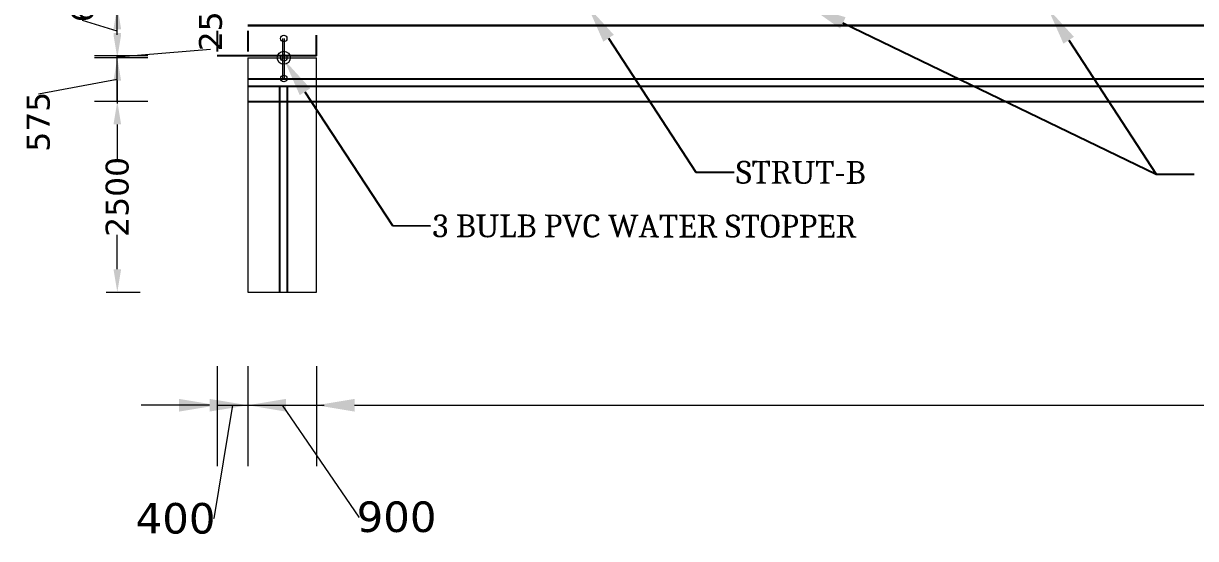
# Model space of a CAD drawing. Header units: millimetres. Extents: x 1475046 to 1606987, y -2702623 to -2509203.
# Drawn here: x 1494881 to 1510251, y -2701766 to -2695009 of the extents above; entities that cross this region are included whole.
import ezdxf
from ezdxf import colors
from ezdxf.entities.mleader import LeaderData, LeaderLine
from ezdxf.math import Vec2, Vec3

# ---------------------------------------------------------------- set-up
doc = ezdxf.new("R2010")
doc.units = ezdxf.units.MM
doc.header["$LTSCALE"] = 25
doc.header["$MEASUREMENT"] = 0
doc.header["$PDMODE"] = 3
doc.linetypes.add('ACAD_ISO03W100', pattern=[30, 12, -18])
doc.linetypes.add('CENTER2', pattern=[1.125, 0.75, -0.125, 0.125, -0.125])
doc.layers.get('0').update_dxf_attribs({"lineweight": 13})
doc.layers.get('Defpoints').update_dxf_attribs({"color": 230, "lineweight": 9})
for name, color, linetype, lineweight in [('COLUMN', 1, 'Continuous', 25), ('DIMEN', 8, 'Continuous', 9), ('grid', 114, 'CENTER2', 20), ('HAJ', 191, 'Continuous', 15), ('Line-1', 7, 'Continuous', 13)]:
    doc.layers.add(name, color=color, linetype=linetype, lineweight=lineweight)
doc.layers.add('SLOPEEARTH', color=3, linetype='Continuous')
doc.styles.get("Standard").update_dxf_attribs({"font": 'swissl.ttf'})
doc.styles.add('swis lt cn bt', font='verdana.ttf')
doc.dimstyles.new('meter', dxfattribs={"dimtxt": 150, "dimasz": 5, "dimexe": 3, "dimexo": 4, "dimgap": 1, "dimtad": 1, "dimdec": 0, "dimzin": 0, "dimdsep": 46, "dimtxsty": 'swis lt cn bt', "dimblk": 'OBLIQUE', "dimcen": 3, "dimdle": 3, "dimclrd": 8, "dimclre": 8, "dimclrt": 7, "dimadec": 0, "dimazin": 0, "dimtfac": 1, "dimtdec": 0, "dimtofl": 0, "dimtmove": 1, "dimatfit": 2, "dimldrblk": 'OBLIQUE', "dimfxl": 1, "dimtolj": 1, "dimtzin": 0, "dimlwd": 9, "dimlwe": 9, "dimarcsym": 0})

# ---------------------------------------------------------------- blocks, each defined once
blk = doc.blocks.new('*D271')
at = {"layer": 'Defpoints', "color": 0, "ltscale": 100, "transparency": 16777216}
for p in [(1496112, -2696034), (1496947, -2696034), (1495962, -2698534)]:
    blk.add_point(p, dxfattribs=at)
at = {"layer": 'DIMEN', "color": 5, "lineweight": 9, "ltscale": 100, "transparency": 16777216}
for p, q in [((1496512, -2696034), (1495812, -2696034)), ((1495966, -2698534), (1496412, -2698534))]:
    blk.add_line(p, q, dxfattribs=at)
at = {"layer": 'DIMEN', "color": 8, "lineweight": 9, "ltscale": 100, "transparency": 16777216}
for p, q in [((1496112, -2696334), (1496112, -2696788)), ((1496112, -2698234), (1496112, -2697780))]:
    blk.add_line(p, q, dxfattribs=at)
at = {"layer": 'DIMEN', "color": 8, "ltscale": 100, "transparency": 16777216}
for points in [[(1496062, -2696334), (1496162, -2696334), (1496112, -2696034)], [(1496062, -2698234), (1496162, -2698234), (1496112, -2698534)]]:
    blk.add_solid(points, dxfattribs=at)
at = {"layer": 'DIMEN', "color": 7, "ltscale": 100, "transparency": 16777216, "insert": (1496112, -2697284), "char_height": 300, "attachment_point": 5, "rotation": 90, "style": 'swis lt cn bt'}
blk.add_mtext('\\A1;2500', dxfattribs=at)
blk = doc.blocks.new('_Oblique')
at = {"color": 0, "linetype": 'ByBlock', "lineweight": -2}
blk.add_line((-0.5, -0.5), (0.5, 0.5), dxfattribs=at)
blk = doc.blocks.new('*D272')
at = {"layer": 'Defpoints', "color": 0, "ltscale": 100, "transparency": 16777216}
for p in [(1496112, -2695459), (1496947, -2695459), (1496947, -2696034)]:
    blk.add_point(p, dxfattribs=at)
at = {"layer": 'DIMEN', "color": 8, "lineweight": 9, "ltscale": 100, "transparency": 16777216}
for p, q in [((1496112, -2695159), (1496112, -2694859)), ((1496112, -2696034), (1496112, -2695459)), ((1496112, -2695746), (1495078, -2695935)), ((1495078, -2695935), (1495078, -2695937)), ((1496112, -2696334), (1496112, -2696634))]:
    blk.add_line(p, q, dxfattribs=at)
at = {"layer": 'DIMEN', "color": 5, "lineweight": 9, "ltscale": 100, "transparency": 16777216}
for p, q in [((1496512, -2695459), (1495812, -2695459)), ((1496512, -2696034), (1495812, -2696034))]:
    blk.add_line(p, q, dxfattribs=at)
at = {"layer": 'DIMEN', "color": 8, "ltscale": 100, "transparency": 16777216}
for points in [[(1496062, -2695159), (1496162, -2695159), (1496112, -2695459)], [(1496062, -2696334), (1496162, -2696334), (1496112, -2696034)]]:
    blk.add_solid(points, dxfattribs=at)
at = {"layer": 'DIMEN', "color": 7, "ltscale": 100, "transparency": 16777216, "insert": (1495078, -2696298), "char_height": 300, "attachment_point": 5, "rotation": 90, "style": 'swis lt cn bt'}
blk.add_mtext('\\A1;575', dxfattribs=at)
blk = doc.blocks.new('*D273')
at = {"layer": 'Defpoints', "color": 0, "ltscale": 100, "transparency": 16777216}
for p in [(1496112, -2695434), (1496947, -2695434), (1496947, -2695459)]:
    blk.add_point(p, dxfattribs=at)
at = {"layer": 'DIMEN', "color": 8, "lineweight": 9, "ltscale": 100, "transparency": 16777216}
for p, q in [((1496112, -2695134), (1496112, -2694834)), ((1496112, -2695446), (1497336, -2695347)), ((1496112, -2695459), (1496112, -2695434)), ((1497336, -2695347), (1497336, -2695345)), ((1496112, -2695759), (1496112, -2696059))]:
    blk.add_line(p, q, dxfattribs=at)
at = {"layer": 'DIMEN', "color": 5, "lineweight": 9, "ltscale": 100, "transparency": 16777216}
for p, q in [((1496512, -2695434), (1495812, -2695434)), ((1496512, -2695459), (1495812, -2695459))]:
    blk.add_line(p, q, dxfattribs=at)
at = {"layer": 'DIMEN', "color": 8, "ltscale": 100, "transparency": 16777216}
for points in [[(1496062, -2695134), (1496162, -2695134), (1496112, -2695434)], [(1496062, -2695759), (1496162, -2695759), (1496112, -2695459)]]:
    blk.add_solid(points, dxfattribs=at)
at = {"layer": 'DIMEN', "color": 7, "ltscale": 100, "transparency": 16777216, "insert": (1497336, -2695112), "char_height": 300, "attachment_point": 5, "rotation": 90, "style": 'swis lt cn bt'}
blk.add_mtext('\\A1;25', dxfattribs=at)
blk = doc.blocks.new('*D274')
at = {"layer": 'Defpoints', "color": 0, "ltscale": 100, "transparency": 16777216}
for p in [(1496112, -2694784), (1496947, -2694784), (1496947, -2695434)]:
    blk.add_point(p, dxfattribs=at)
at = {"layer": 'DIMEN', "color": 5, "lineweight": 9, "ltscale": 100, "transparency": 16777216}
for p, q in [((1496512, -2694784), (1495812, -2694784)), ((1496512, -2695434), (1495812, -2695434))]:
    blk.add_line(p, q, dxfattribs=at)
at = {"layer": 'DIMEN', "color": 8, "lineweight": 9, "ltscale": 100, "transparency": 16777216}
for p, q in [((1495654, -2694971), (1495654, -2694969)), ((1496112, -2695109), (1495654, -2694971)), ((1496112, -2695134), (1496112, -2695084))]:
    blk.add_line(p, q, dxfattribs=at)
at = {"layer": 'DIMEN', "color": 8, "ltscale": 100, "transparency": 16777216}
for points in [[(1496062, -2695084), (1496162, -2695084), (1496112, -2694784)], [(1496062, -2695134), (1496162, -2695134), (1496112, -2695434)]]:
    blk.add_solid(points, dxfattribs=at)
at = {"layer": 'DIMEN', "color": 7, "ltscale": 100, "transparency": 16777216, "insert": (1495654, -2694602), "char_height": 300, "attachment_point": 5, "rotation": 90, "style": 'swis lt cn bt'}
blk.add_mtext('\\A1;650', dxfattribs=at)
blk = doc.blocks.new('*D314')
at = {"layer": 'Defpoints', "color": 0, "ltscale": 100, "transparency": 16777216}
for p in [(1497423, -2699501), (1497823, -2699501), (1497823, -2700017)]:
    blk.add_point(p, dxfattribs=at)
at = {"layer": 'DIMEN', "color": 5, "lineweight": 9, "ltscale": 100, "transparency": 16777216}
for p, q in [((1497423, -2699505), (1497423, -2700817)), ((1497823, -2699505), (1497823, -2700817))]:
    blk.add_line(p, q, dxfattribs=at)
at = {"layer": 'DIMEN', "color": 8, "lineweight": 9, "ltscale": 100, "transparency": 16777216}
for p, q in [((1496923, -2700017), (1496423, -2700017)), ((1497623, -2700017), (1497376, -2701503)), ((1497423, -2700017), (1497823, -2700017)), ((1498323, -2700017), (1498823, -2700017)), ((1497376, -2701503), (1497374, -2701503))]:
    blk.add_line(p, q, dxfattribs=at)
at = {"layer": 'DIMEN', "color": 8, "ltscale": 100, "transparency": 16777216}
for points in [[(1496923, -2699934), (1496923, -2700100), (1497423, -2700017)], [(1498323, -2699934), (1498323, -2700100), (1497823, -2700017)]]:
    blk.add_solid(points, dxfattribs=at)
at = {"layer": 'DIMEN', "color": 7, "ltscale": 100, "transparency": 16777216, "insert": (1496876, -2701503), "char_height": 400, "attachment_point": 5, "style": 'swis lt cn bt'}
blk.add_mtext('\\A1;400', dxfattribs=at)
blk = doc.blocks.new('*D315')
at = {"layer": 'Defpoints', "color": 0, "ltscale": 100, "transparency": 16777216}
for p in [(1497823, -2699501), (1498723, -2699501), (1498723, -2700017)]:
    blk.add_point(p, dxfattribs=at)
at = {"layer": 'DIMEN', "color": 5, "lineweight": 9, "ltscale": 100, "transparency": 16777216}
for p, q in [((1497823, -2699505), (1497823, -2700817)), ((1498723, -2699505), (1498723, -2700817))]:
    blk.add_line(p, q, dxfattribs=at)
at = {"layer": 'DIMEN', "color": 8, "lineweight": 9, "ltscale": 100, "transparency": 16777216}
for p, q in [((1497323, -2700017), (1496823, -2700017)), ((1497823, -2700017), (1498723, -2700017)), ((1498273, -2700017), (1499280, -2701483)), ((1499223, -2700017), (1499723, -2700017)), ((1499280, -2701483), (1499282, -2701483))]:
    blk.add_line(p, q, dxfattribs=at)
at = {"layer": 'DIMEN', "color": 8, "ltscale": 100, "transparency": 16777216}
for points in [[(1497323, -2699934), (1497323, -2700100), (1497823, -2700017)], [(1499223, -2699934), (1499223, -2700100), (1498723, -2700017)]]:
    blk.add_solid(points, dxfattribs=at)
at = {"layer": 'DIMEN', "color": 7, "ltscale": 100, "transparency": 16777216, "insert": (1499774, -2701483), "char_height": 400, "attachment_point": 5, "style": 'swis lt cn bt'}
blk.add_mtext('\\A1;900', dxfattribs=at)
blk = doc.blocks.new('*D316')
at = {"layer": 'Defpoints', "color": 0, "ltscale": 100, "transparency": 16777216}
for p in [(1498725, -2699501), (1547825, -2699502), (1547825, -2700017)]:
    blk.add_point(p, dxfattribs=at)
at = {"layer": 'DIMEN', "color": 5, "lineweight": 9, "ltscale": 100, "transparency": 16777216}
for p, q in [((1498725, -2699505), (1498725, -2700817)), ((1547825, -2699506), (1547825, -2700817))]:
    blk.add_line(p, q, dxfattribs=at)
at = {"layer": 'DIMEN', "color": 8, "lineweight": 9, "ltscale": 100, "transparency": 16777216}
for p, q in [((1499225, -2700017), (1522428, -2700017)), ((1547325, -2700017), (1524122, -2700017))]:
    blk.add_line(p, q, dxfattribs=at)
at = {"layer": 'DIMEN', "color": 8, "ltscale": 100, "transparency": 16777216}
for points in [[(1499225, -2699934), (1499225, -2700100), (1498725, -2700017)], [(1547325, -2699934), (1547325, -2700100), (1547825, -2700017)]]:
    blk.add_solid(points, dxfattribs=at)
at = {"layer": 'DIMEN', "color": 7, "ltscale": 100, "transparency": 16777216, "insert": (1523275, -2700017), "char_height": 400, "attachment_point": 5, "style": 'swis lt cn bt'}
blk.add_mtext('\\A1;49100', dxfattribs=at)

msp = doc.modelspace()

# ---------------------------------------------------------------- linework, layer by layer
at = {"ltscale": 100}
for p, q in [((1498280.5, -2695721), (1498280.5, -2695206.2)), ((1498306.3, -2695721), (1498306.3, -2695206.2))]:
    msp.add_line(p, q, dxfattribs=at)
for centre, radius in [((1498294.3, -2695205), 42.9), ((1498294.3, -2695458.8), 85.8), ((1498294.3, -2695458.8), 42.9), ((1498294.3, -2695730.6), 42.9)]:
    msp.add_circle(centre, radius, dxfattribs=at)
at = {"layer": 'COLUMN', "lineweight": 30, "ltscale": 100}
msp.add_line((1548727.2, -2695033.8), (1497823.2, -2695033.8), dxfattribs=at)
at = {"layer": 'COLUMN', "lineweight": 20, "ltscale": 100}
for p, q in [((1497823.2, -2695458.8), (1497823.2, -2698533.8)), ((1498723.2, -2698533.8), (1498723.2, -2695458.8)), ((1497823.2, -2698533.8), (1498723.2, -2698533.8))]:
    msp.add_line(p, q, dxfattribs=at)
msp.add_lwpolyline([(1497823.2, -2695458.8), (1498723.2, -2695458.8)], dxfattribs=at)
at = {"layer": 'Line-1', "lineweight": -2, "ltscale": 100}
for p, q in [((1498243.1, -2698533.8), (1498243.1, -2695833.8)), ((1498343.1, -2698533.8), (1498343.1, -2695833.8))]:
    msp.add_line(p, q, dxfattribs=at)
for points in [[(1497823.2, -2695733.7, -0.0001078), (1497826.5, -2695733.8), (1548727.2, -2695733.8)], [(1497823.2, -2695833.7, -0.0000731), (1497825.4, -2695833.8), (1548727.2, -2695833.8)]]:
    msp.add_lwpolyline(points, format="xyb", dxfattribs=at)
msp.add_lwpolyline([(1497823.2, -2696033.8), (1548727.2, -2696033.8)], dxfattribs=at)
at = {"layer": 'SLOPEEARTH', "linetype": 'ACAD_ISO03W100', "lineweight": -2, "ltscale": 0.9}
for p, q in [((1497423.2, -2686332.7), (1497423.2, -2695433.8)), ((1497823.1, -2686332.7), (1497823.2, -2695433.8)), ((1498723.2, -2695433.8), (1498723.1, -2686332.8))]:
    msp.add_line(p, q, dxfattribs=at)
at = {"layer": 'SLOPEEARTH', "lineweight": -2, "ltscale": 100}
msp.add_lwpolyline([(1498723.2, -2695433.8), (1497423.2, -2695433.8)], dxfattribs=at)

# ---------------------------------------------------------------- texts
at = {"layer": 'HAJ', "ltscale": 15, "char_height": 300, "width": 12349.105, "attachment_point": 1, "rotation": 359.93246}
for s, insert in [('\\pxt0.20781;{\\fCambria|b0|i0|c0|p18;STRUT-B}', (1504226, -2696811.1)), ('\\pxt0.20781;{\\fCambria|b0|i0|c0|p18;3 BULB PVC WATER STOPPER}', (1500245.4, -2697513.2))]:
    msp.add_mtext(s, dxfattribs=dict(at, insert=insert))

# ---------------------------------------------------------------- dimensions: what is measured, and where the dimension line sits
at = {"layer": 'DIMEN', "ltscale": 100}
for base, p1, p2, picture, middle in [((1496111.5, -2694783.8), (1496947, -2695433.8), (1496947, -2694783.8), '*D274', (1495653.9, -2694968.5)), ((1496111.5, -2696033.8), (1495962.5, -2698533.8), (1496947, -2696033.8), '*D271', (1496111.5, -2697283.8))]:
    dim = msp.add_linear_dim(base=base, p1=p1, p2=p2, angle=90, dimstyle='meter', override={"dimtxt": 300, "dimasz": 300, "dimexe": 300, "dimtad": 0, "dimpost": '', "dimsah": 1, "dimdle": 20, "dimclre": 5, "dimfxl": 400, "dimfxlon": 1}, dxfattribs=at)
    dim.commit()
    dim.dimension.update_dxf_attribs({"geometry": picture, "text_midpoint": middle})
for base, p1, p2, picture, middle in [((1496111.5, -2695433.8), (1496947, -2695458.8), (1496947, -2695433.8), '*D273', (1497335.8, -2695343.9)), ((1496111.5, -2695458.8), (1496947, -2696033.8), (1496947, -2695458.8), '*D272', (1495078, -2695937.8))]:
    dim = msp.add_linear_dim(base=base, p1=p1, p2=p2, angle=90, dimstyle='meter', override={"dimtxt": 300, "dimasz": 300, "dimexe": 300, "dimtad": 0, "dimpost": '', "dimsah": 1, "dimdle": 20, "dimclre": 5, "dimfxl": 400, "dimfxlon": 1}, dxfattribs=at)
    dim.commit()
    dim.dimension.update_dxf_attribs({"geometry": picture, "text_midpoint": middle, "dimtype": 160})
for base, p1, p2, picture, middle in [((1497823.2, -2700017), (1497423.2, -2699501.5), (1497823.2, -2699501.5), '*D314', (1497372.6, -2701503.2)), ((1498723.2, -2700017), (1497823.2, -2699501.5), (1498723.2, -2699501.5), '*D315', (1499282.7, -2701482.7))]:
    dim = msp.add_linear_dim(base=base, p1=p1, p2=p2, dimstyle='meter', override={"dimtxt": 400, "dimasz": 500, "dimexe": 800, "dimtad": 0, "dimpost": '', "dimsah": 1, "dimdle": 300, "dimclre": 5, "dimfxl": 800, "dimfxlon": 1}, dxfattribs=at)
    dim.commit()
    dim.dimension.update_dxf_attribs({"geometry": picture, "text_midpoint": middle, "dimtype": 160})
dim = msp.add_linear_dim(base=(1547825.2, -2700017), p1=(1498725.2, -2699501.5), p2=(1547825.2, -2699501.8), dimstyle='meter', override={"dimtxt": 400, "dimasz": 500, "dimexe": 800, "dimtad": 0, "dimpost": '', "dimsah": 1, "dimdle": 300, "dimclre": 5, "dimfxl": 800, "dimfxlon": 1}, dxfattribs=at)
dim.commit()
dim.dimension.update_dxf_attribs({"geometry": '*D316', "text_midpoint": (1523275.2, -2700017)})

# ---------------------------------------------------------------- leaders
at = {"layer": 'grid', "linetype": 'ByBlock', "lineweight": 0, "ltscale": 100}
ml = msp.add_multileader_mtext('Standard', dxfattribs=at)
ml.set_content('', color=256)
ml.set_leader_properties()
ml.build(insert=Vec2(0, 0))
ml.multileader.update_dxf_attribs({"text_right_attachment_type": 6, "dogleg_length": 500, "arrow_head_size": 500})
ctx = ml.context
ctx.base_point, ctx.char_height, ctx.arrow_head_size, ctx.landing_gap_size, ctx.plane_origin, ctx.plane_x_axis, ctx.plane_y_axis = Vec3(1504200.3, -2696959.3), 0.18, 500, 0.09, Vec3(1503702.8, -2694817.2), Vec3(0.9999993, -0.0011788), Vec3(0.0011788, 0.9999993)
ctx.right_attachment = 6
notes = []
notes.append((ctx, [(0, (1, 1, 0), (1503700.3, -2696958.7), (0.9999993, -0.0011788), 500, [(0, [(1502280.5, -2694783.8)], 0, [])])]))
ctx.mtext.insert, ctx.mtext.text_direction, ctx.mtext.rotation, ctx.mtext.flow_direction = Vec3(1504200.4, -2696959.2), Vec3(0.9999993, -0.0011788), 6.2820065, 5
ml = msp.add_multileader_mtext('Standard', dxfattribs=at)
ml.set_content('', color=256)
ml.set_leader_properties()
ml.build(insert=Vec2(0, 0))
ml.multileader.update_dxf_attribs({"text_right_attachment_type": 6, "dogleg_length": 500, "arrow_head_size": 500})
ctx = ml.context
ctx.base_point, ctx.char_height, ctx.arrow_head_size, ctx.landing_gap_size, ctx.plane_origin, ctx.plane_x_axis, ctx.plane_y_axis = Vec3(1510234.5, -2696986.4), 0.18, 500, 0.09, Vec3(1509737, -2694844.3), Vec3(0.9999993, -0.0011788), Vec3(0.0011788, 0.9999993)
ctx.right_attachment = 6
notes.append((ctx, [(0, (1, 1, 0), (1509734.5, -2696985.9), (0.9999993, -0.0011788), 500, [(0, [(1505176.5, -2694783.8)], 0, [])])]))
ctx.mtext.insert, ctx.mtext.text_direction, ctx.mtext.rotation, ctx.mtext.flow_direction = Vec3(1510234.6, -2696986.4), Vec3(0.9999993, -0.0011788), 6.2820065, 5
ml = msp.add_multileader_mtext('Standard', dxfattribs=at)
ml.set_content('', color=256)
ml.set_leader_properties()
ml.build(insert=Vec2(0, 0))
ml.multileader.update_dxf_attribs({"text_right_attachment_type": 6, "dogleg_length": 500, "arrow_head_size": 500})
ctx = ml.context
ctx.base_point, ctx.char_height, ctx.arrow_head_size, ctx.landing_gap_size, ctx.plane_origin, ctx.plane_x_axis, ctx.plane_y_axis = Vec3(1510234.5, -2696986.4), 0.18, 500, 0.09, Vec3(1509737, -2694844.3), Vec3(0.9999993, -0.0011788), Vec3(0.0011788, 0.9999993)
ctx.right_attachment = 6
notes.append((ctx, [(0, (1, 1, 0), (1509734.5, -2696985.9), (0.9999993, -0.0011788), 500, [(0, [(1508314.7, -2694810.9)], 0, [])])]))
ctx.mtext.insert, ctx.mtext.text_direction, ctx.mtext.rotation, ctx.mtext.flow_direction = Vec3(1510234.6, -2696986.4), Vec3(0.9999993, -0.0011788), 6.2820065, 5
ml = msp.add_multileader_mtext('Standard', dxfattribs=at)
ml.set_content('', color=256)
ml.set_leader_properties()
ml.build(insert=Vec2(0, 0))
ml.multileader.update_dxf_attribs({"text_right_attachment_type": 6, "dogleg_length": 500, "arrow_head_size": 500})
ctx = ml.context
ctx.base_point, ctx.char_height, ctx.arrow_head_size, ctx.landing_gap_size, ctx.plane_origin, ctx.plane_x_axis, ctx.plane_y_axis = Vec3(1500219.7, -2697661.4), 0.18, 500, 0.09, Vec3(1499722.3, -2695519.3), Vec3(0.9999993, -0.0011788), Vec3(0.0011788, 0.9999993)
ctx.right_attachment = 6
notes.append((ctx, [(0, (1, 1, 0), (1499719.7, -2697660.9), (0.9999993, -0.0011788), 500, [(0, [(1498299.9, -2695485.9)], 0, [])])]))
ctx.mtext.insert, ctx.mtext.text_direction, ctx.mtext.rotation, ctx.mtext.flow_direction = Vec3(1500219.8, -2697661.4), Vec3(0.9999993, -0.0011788), 6.2820065, 5
for ctx, leaders in notes:
    for number, flags, end, landing, length, lines in leaders:
        leader = LeaderData()
        leader.index, (leader.has_last_leader_line, leader.has_dogleg_vector, leader.attachment_direction) = number, flags
        leader.last_leader_point, leader.dogleg_vector, leader.dogleg_length = Vec3(end), Vec3(landing), length
        for number, points, colour, breaks in lines:
            line = LeaderLine()
            line.index, line.vertices, line.color, line.breaks = number, Vec3.list(points), colors.encode_raw_color(colour), breaks
            leader.lines.append(line)
        ctx.leaders.append(leader)

doc.saveas('drawing.dxf')
